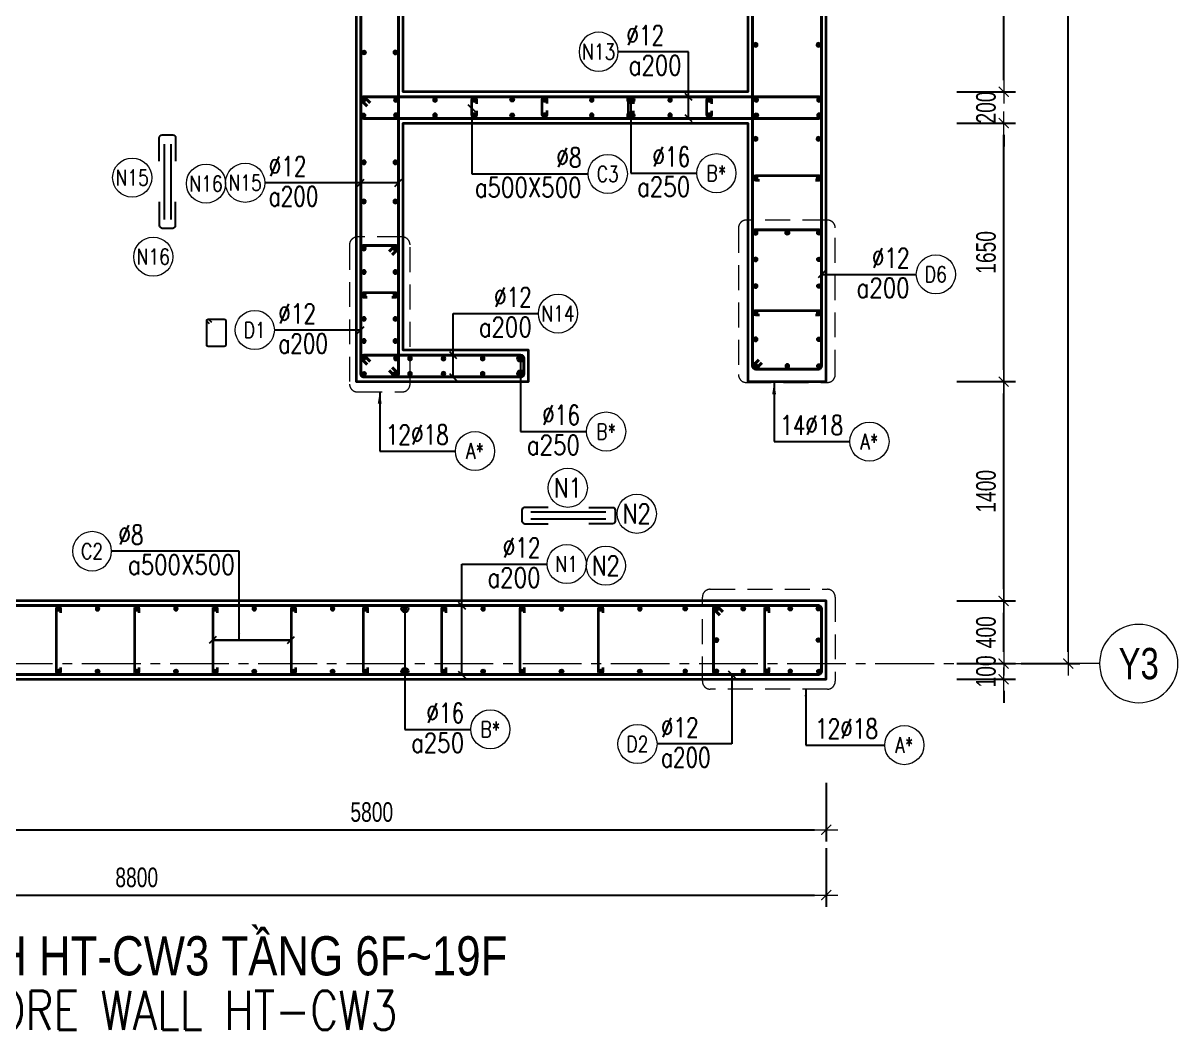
# Model space of a CAD drawing. Header units: millimetres. Extents: x 944027 to 981803, y -83026 to 82675.
# Drawn here: x 953547 to 960915, y 20361 to 26788 of the extents above; entities that cross this region are included whole.
import ezdxf
from ezdxf.enums import TextEntityAlignment as Align

# ---------------------------------------------------------------- set-up
doc = ezdxf.new("R2010")
doc.units = ezdxf.units.MM
doc.header["$MEASUREMENT"] = 0
for name, pattern in [('HIDDEN', [9.525, 6.35, -3.175]), ('HIDDEN2', [4.7625, 3.175, -1.5875]), ('HT_Dim Grid$0$CENTER2', [1.125, 0.75, -0.125, 0.125, -0.125]), ('HT_Grid$0$CENTER2', [1.125, 0.75, -0.125, 0.125, -0.125])]:
    doc.linetypes.add(name, pattern=pattern)
doc.layers.get('0').update_dxf_attribs({"lineweight": 20})
doc.layers.get('Defpoints').update_dxf_attribs({"color": 151, "lineweight": 9})
doc.layers.add('Hidden', color=9, linetype='HIDDEN')
doc.layers.add('Ligature', color=1, linetype='Continuous')
for name, color, linetype, lineweight in [('HT_Dim Grid$0$NDC_S_AXIS', 5, 'HT_Dim Grid$0$CENTER2', 13), ('HT_Dim Grid$0$NDC_S_SYMBOL', 1, 'Continuous', 15), ('HT_Dim Grid$0$NDC_S_TEXT SYMBOL', 7, 'Continuous', 20), ('HT_Grid$0$NDC_S_AXIS', 5, 'HT_Grid$0$CENTER2', 13), ('KC-LEADER', 153, 'Continuous', 18), ('KC-THEP', 6, 'Continuous', 40), ('NDC_S_ANNO', 7, 'Continuous', 20), ('NDC_S_DIM', 1, 'Continuous', 15), ('NDC_S_ENG TITLE', 3, 'Continuous', 20), ('NDC_S_HIDDEN', 8, 'HIDDEN2', 13), ('NDC_S_LEADER', 1, 'Continuous', 15), ('NDC_S_REBAR', 4, 'Continuous', 35), ('NDC_S_STIRRUP', 4, 'Continuous', 40), ('NDC_S_TEXT SYMBOL', 7, 'Continuous', 20), ('NDC_S_VN TEXT', 7, 'Continuous', 20), ('NDC_S_VN TITLE', 6, 'Continuous', 35), ('NDC_S_WALL', 6, 'Continuous', 35)]:
    doc.layers.add(name, color=color, linetype=linetype, lineweight=lineweight)
doc.styles.add('HT_Dim Grid$0$NDC_ANNO', font='', dxfattribs={"width": 0.8})
doc.styles.add('NDC_ANNO', font='', dxfattribs={"width": 0.8})
doc.styles.add('NDC_DIM', font='', dxfattribs={"width": 0.75})
doc.styles.add('NDC_EN TXT', font='romans.shx', dxfattribs={"width": 0.8})
doc.styles.add('NDC_VIE TXT', font='arial.ttf', dxfattribs={"width": 0.8})
doc.styles.get('HT_Dim Grid$0$NDC_ANNO').set_extended_font_data('Dotum')
doc.styles.get('NDC_ANNO').set_extended_font_data('Dotum')
doc.styles.get('NDC_DIM').set_extended_font_data('Dotum')
doc.dimstyles.new('NDC_dim_30', dxfattribs={"dimscale": 30, "dimtxt": 2.5, "dimasz": 1.5, "dimexe": 1.5, "dimexo": 2.5, "dimgap": 1, "dimtad": 1, "dimdec": 0, "dimzin": 0, "dimdsep": 46, "dimtxsty": 'NDC_DIM', "dimblk": 'DIMMARK', "dimcen": 0.09, "dimdle": 1.2, "dimclrd": 1, "dimclre": 1, "dimclrt": 3, "dimadec": 0, "dimazin": 0, "dimtfac": 1, "dimtdec": 0, "dimtix": 1, "dimtofl": 0, "dimtmove": 0, "dimatfit": 3, "dimfxl": 6, "dimfxlon": 1, "dimtolj": 1, "dimtzin": 0, "dimarcsym": 0})
doc.dimstyles.new('NDC_dim_50', dxfattribs={"dimscale": 50, "dimtxt": 2.5, "dimasz": 1.5, "dimexe": 1.5, "dimexo": 2.5, "dimgap": 1, "dimtad": 1, "dimdec": 0, "dimzin": 0, "dimdsep": 46, "dimtxsty": 'NDC_DIM', "dimblk": 'DIMMARK', "dimcen": 0.09, "dimdle": 1.2, "dimclrd": 1, "dimclre": 1, "dimclrt": 3, "dimadec": 0, "dimazin": 0, "dimtfac": 1, "dimtdec": 0, "dimtix": 1, "dimtofl": 0, "dimtmove": 0, "dimatfit": 3, "dimfxl": 6, "dimfxlon": 1, "dimtolj": 1, "dimtzin": 0, "dimarcsym": 0})

# ---------------------------------------------------------------- blocks, each defined once
blk = doc.blocks.new('THEP')
at = {"layer": 'KC-LEADER', "color": 6}
blk.add_circle((0, 0), 14, dxfattribs=at)
at = {"layer": 'KC-THEP'}
for p, q in [((-14, 0), (14, 0)), ((9.9, 9.9), (-9.9, -9.9)), ((-9.9, 9.9), (9.9, -9.9)), ((0, 14), (0, -14))]:
    blk.add_line(p, q, dxfattribs=at)
blk = doc.blocks.new('DIMMARK')
at = {"layer": 'NDC_S_DIM', "color": 1}
blk.add_line((-1.5, 0), (1, 0), dxfattribs=at)
at = {"layer": 'NDC_S_DIM', "color": 2, "const_width": 0.1}
blk.add_lwpolyline([(-0.424, -0.424), (0.424, 0.424)], dxfattribs=at)
blk = doc.blocks.new('*U10')
blk.add_circle((2.5, 0), 2.5)
at = {"layer": 'NDC_S_VN TEXT', "color": 3, "style": 'NDC_EN TXT'}
for tag, width, p in [('DK2', 0.75, (-0.85, 0.85)), ('KC2', 0.8, (-0.85, -2.97))]:
    blk.add_attdef(tag, text='', height=2.5, dxfattribs=dict(at, width=width)).set_placement(p, align=Align.RIGHT)
at = {"layer": 'NDC_S_VN TEXT', "color": 7, "style": 'NDC_EN TXT', "width": 0.8}
blk.add_attdef('SH3', text='', height=2, dxfattribs=at).set_placement((2.5, 0), align=Align.MIDDLE)
blk = doc.blocks.new('*U9')
blk.add_circle((2.5, 0), 2.5)
at = {"layer": 'NDC_S_VN TEXT', "color": 3, "style": 'NDC_EN TXT', "width": 0.75}
blk.add_attdef('DK2', text='', height=2.5, dxfattribs=at).set_placement((-0.85, 0.85), align=Align.RIGHT)
at = {"layer": 'NDC_S_VN TEXT', "color": 7, "style": 'NDC_EN TXT', "width": 0.8}
blk.add_attdef('SH3', text='', height=2, dxfattribs=at).set_placement((2.5, 0), align=Align.MIDDLE)
blk = doc.blocks.new('*U11')
blk.add_circle((-2.5, 0), 2.5)
at = {"layer": 'NDC_S_VN TEXT', "color": 3, "style": 'NDC_EN TXT', "width": 0.75}
for tag, p in [('DK1', (0.5, 0.85)), ('KC1', (0.5, -2.97))]:
    blk.add_attdef(tag, p, '', height=2.5, dxfattribs=at)
at = {"layer": 'NDC_S_VN TEXT', "color": 7, "style": 'NDC_EN TXT', "width": 0.8}
blk.add_attdef('SH2', text='', height=2, dxfattribs=at).set_placement((-2.5, 0), align=Align.MIDDLE)
blk = doc.blocks.new('A$C7BC65A55')
at = {"layer": 'Ligature'}
for p, q in [((-15.2, 372, 0), (-15.2, 38.5, 0)), ((15.2, 372, 0), (15.2, 38.5, 0))]:
    blk.add_line(p, q, dxfattribs=at)
for points in [[(-36.2, 296.5), (-36.2, 400.9, -0.414214), (-24, 413.1), (24, 413.1, -0.414214), (36.2, 400.9), (36.2, 296.5)], [(-36.2, 116.5), (-36.2, 12.2, 0.414214), (-24, 0), (24, 0, 0.414214), (36.2, 12.2), (36.2, 116.5)]]:
    blk.add_lwpolyline(points, format="xyb", dxfattribs=at)
blk = doc.blocks.new('*D260')
at = {"layer": 'Defpoints', "color": 0, "ltscale": 200, "transparency": 16777216}
for p in [(952871.5, 23520.5), (958671.5, 23417.1), (958671.5, 21638.2)]:
    blk.add_point(p, dxfattribs=at)
at = {"layer": 'NDC_S_DIM', "color": 1, "lineweight": -2, "ltscale": 200, "transparency": 16777216}
for p, q in [((952871.5, 21938.2), (952871.5, 21563.2)), ((958671.5, 21938.2), (958671.5, 21563.2)), ((952946.5, 21638.2), (958596.5, 21638.2))]:
    blk.add_line(p, q, dxfattribs=at)
at = {"layer": 'NDC_S_DIM', "color": 1, "lineweight": -2, "ltscale": 200, "transparency": 16777216, "xscale": 75, "yscale": 75, "zscale": 75, "rotation": 180}
blk.add_blockref('DIMMARK', (952871.5, 21638.2), dxfattribs=at)
at = {"layer": 'NDC_S_DIM', "color": 1, "lineweight": -2, "ltscale": 200, "transparency": 16777216, "xscale": 75, "yscale": 75, "zscale": 75}
blk.add_blockref('DIMMARK', (958671.5, 21638.2), dxfattribs=at)
at = {"layer": 'NDC_S_DIM', "color": 3, "ltscale": 200, "transparency": 16777216, "insert": (955771.5, 21750.8), "char_height": 125, "attachment_point": 5, "style": 'NDC_DIM'}
blk.add_mtext('\\A1;5800', dxfattribs=at)
blk = doc.blocks.new('*D252')
at = {"layer": 'Defpoints', "color": 0, "ltscale": 200, "transparency": 16777216}
for p in [(958643.7, 23099.3), (959803.8, 23099.3), (958728.9, 22699.3)]:
    blk.add_point(p, dxfattribs=at)
at = {"layer": 'NDC_S_DIM', "color": 1, "lineweight": -2, "ltscale": 200, "transparency": 16777216}
for p, q in [((959503.8, 23099.3), (959878.8, 23099.3)), ((959803.8, 22774.3), (959803.8, 23024.3)), ((959503.8, 22699.3), (959878.8, 22699.3))]:
    blk.add_line(p, q, dxfattribs=at)
at = {"layer": 'NDC_S_DIM', "color": 1, "lineweight": -2, "ltscale": 200, "transparency": 16777216, "xscale": 75, "yscale": 75, "zscale": 75}
for p, rotation in [((959803.8, 23099.3), 90), ((959803.8, 22699.3), 270)]:
    blk.add_blockref('DIMMARK', p, dxfattribs=dict(at, rotation=rotation))
at = {"layer": 'NDC_S_DIM', "color": 3, "ltscale": 200, "transparency": 16777216, "insert": (959691.2, 22899.3), "char_height": 125, "attachment_point": 5, "rotation": 90, "style": 'NDC_DIM'}
blk.add_mtext('\\A1;400', dxfattribs=at)
blk = doc.blocks.new('*D253')
at = {"layer": 'Defpoints', "color": 0, "ltscale": 200, "transparency": 16777216}
for p in [(958671.5, 24499.3), (959803.8, 24499.3), (958643.7, 23099.3)]:
    blk.add_point(p, dxfattribs=at)
at = {"layer": 'NDC_S_DIM', "color": 1, "lineweight": -2, "ltscale": 200, "transparency": 16777216}
for p, q in [((959503.8, 24499.3), (959878.8, 24499.3)), ((959803.8, 23174.3), (959803.8, 24424.3)), ((959503.8, 23099.3), (959878.8, 23099.3))]:
    blk.add_line(p, q, dxfattribs=at)
at = {"layer": 'NDC_S_DIM', "color": 1, "lineweight": -2, "ltscale": 200, "transparency": 16777216, "xscale": 75, "yscale": 75, "zscale": 75}
for p, rotation in [((959803.8, 24499.3), 90), ((959803.8, 23099.3), 270)]:
    blk.add_blockref('DIMMARK', p, dxfattribs=dict(at, rotation=rotation))
at = {"layer": 'NDC_S_DIM', "color": 3, "ltscale": 200, "transparency": 16777216, "insert": (959691.2, 23799.3), "char_height": 125, "attachment_point": 5, "rotation": 90, "style": 'NDC_DIM'}
blk.add_mtext('\\A1;1400', dxfattribs=at)
blk = doc.blocks.new('*D254')
at = {"layer": 'Defpoints', "color": 0, "ltscale": 200, "transparency": 16777216}
for p in [(958171.5, 26149.3), (959803.8, 26149.3), (958671.5, 24499.3)]:
    blk.add_point(p, dxfattribs=at)
at = {"layer": 'NDC_S_DIM', "color": 1, "lineweight": -2, "ltscale": 200, "transparency": 16777216}
for p, q in [((959503.8, 26149.3), (959878.8, 26149.3)), ((959803.8, 24574.3), (959803.8, 26074.3)), ((959503.8, 24499.3), (959878.8, 24499.3))]:
    blk.add_line(p, q, dxfattribs=at)
at = {"layer": 'NDC_S_DIM', "color": 1, "lineweight": -2, "ltscale": 200, "transparency": 16777216, "xscale": 75, "yscale": 75, "zscale": 75}
for p, rotation in [((959803.8, 26149.3), 90), ((959803.8, 24499.3), 270)]:
    blk.add_blockref('DIMMARK', p, dxfattribs=dict(at, rotation=rotation))
at = {"layer": 'NDC_S_DIM', "color": 3, "ltscale": 200, "transparency": 16777216, "insert": (959691.2, 25324.3), "char_height": 125, "attachment_point": 5, "rotation": 90, "style": 'NDC_DIM'}
blk.add_mtext('\\A1;1650', dxfattribs=at)
blk = doc.blocks.new('*D242')
at = {"layer": 'Defpoints', "color": 0, "ltscale": 200, "transparency": 16777216}
for p in [(958171.5, 26349.3), (959803.8, 26349.3), (958171.5, 26149.3)]:
    blk.add_point(p, dxfattribs=at)
at = {"layer": 'NDC_S_DIM', "color": 1, "lineweight": -2, "ltscale": 200, "transparency": 16777216}
for p, q in [((959803.8, 26424.3), (959803.8, 26499.3)), ((959503.8, 26349.3), (959878.8, 26349.3)), ((959503.8, 26149.3), (959878.8, 26149.3)), ((959803.8, 26074.3), (959803.8, 25999.3))]:
    blk.add_line(p, q, dxfattribs=at)
at = {"layer": 'NDC_S_DIM', "color": 1, "lineweight": -2, "ltscale": 200, "transparency": 16777216, "xscale": 75, "yscale": 75, "zscale": 75}
for p, rotation in [((959803.8, 26349.3), 270), ((959803.8, 26149.3), 90)]:
    blk.add_blockref('DIMMARK', p, dxfattribs=dict(at, rotation=rotation))
at = {"layer": 'NDC_S_DIM', "color": 3, "ltscale": 200, "transparency": 16777216, "insert": (959691.2, 26249.3), "char_height": 125, "attachment_point": 5, "rotation": 90, "style": 'NDC_DIM'}
blk.add_mtext('\\A1;200', dxfattribs=at)
blk = doc.blocks.new('*D243')
at = {"layer": 'Defpoints', "color": 0, "ltscale": 200, "transparency": 16777216}
for p in [(958171.5, 31299.3), (959803.8, 31299.3), (958171.5, 26349.3)]:
    blk.add_point(p, dxfattribs=at)
at = {"layer": 'NDC_S_DIM', "color": 1, "lineweight": -2, "ltscale": 200, "transparency": 16777216}
for p, q in [((959503.8, 31299.3), (959878.8, 31299.3)), ((959803.8, 26424.3), (959803.8, 31224.3)), ((959503.8, 26349.3), (959878.8, 26349.3))]:
    blk.add_line(p, q, dxfattribs=at)
at = {"layer": 'NDC_S_DIM', "color": 1, "lineweight": -2, "ltscale": 200, "transparency": 16777216, "xscale": 75, "yscale": 75, "zscale": 75}
for p, rotation in [((959803.8, 31299.3), 90), ((959803.8, 26349.3), 270)]:
    blk.add_blockref('DIMMARK', p, dxfattribs=dict(at, rotation=rotation))
at = {"layer": 'NDC_S_DIM', "color": 3, "ltscale": 200, "transparency": 16777216, "insert": (959691.2, 28824.3), "char_height": 125, "attachment_point": 5, "rotation": 90, "style": 'NDC_DIM'}
blk.add_mtext('\\A1;4950', dxfattribs=at)
blk = doc.blocks.new('*D245')
at = {"layer": 'Defpoints', "color": 0, "ltscale": 200, "transparency": 16777216}
for p in [(959464.9, 31699.3), (960215.5, 31699.3), (959464.9, 22699.3)]:
    blk.add_point(p, dxfattribs=at)
at = {"layer": 'NDC_S_DIM', "color": 1, "lineweight": -2, "ltscale": 200, "transparency": 16777216}
for p, q in [((959915.5, 31699.3), (960290.5, 31699.3)), ((960215.5, 22774.3), (960215.5, 31624.3)), ((959915.5, 22699.3), (960290.5, 22699.3))]:
    blk.add_line(p, q, dxfattribs=at)
at = {"layer": 'NDC_S_DIM', "color": 1, "lineweight": -2, "ltscale": 200, "transparency": 16777216, "xscale": 75, "yscale": 75, "zscale": 75}
for p, rotation in [((960215.5, 31699.3), 90), ((960215.5, 22699.3), 270)]:
    blk.add_blockref('DIMMARK', p, dxfattribs=dict(at, rotation=rotation))
at = {"layer": 'NDC_S_DIM', "color": 3, "ltscale": 200, "transparency": 16777216, "insert": (960102.9, 27199.3), "char_height": 125, "attachment_point": 5, "rotation": 90, "style": 'NDC_DIM'}
blk.add_mtext('\\A1;9000', dxfattribs=at)
blk = doc.blocks.new('*U22')
at = {"layer": 'HT_Dim Grid$0$NDC_S_SYMBOL'}
blk.add_line((5, 0), (9, 0), dxfattribs=at)
blk.add_circle((0, 0), 5, dxfattribs=at)
at = {"layer": 'HT_Dim Grid$0$NDC_S_TEXT SYMBOL', "color": 7, "style": 'HT_Dim Grid$0$NDC_ANNO', "width": 0.8}
blk.add_attdef('GRID', text='', height=4, rotation=270, dxfattribs=at).set_placement((0, 0), align=Align.MIDDLE)
blk = doc.blocks.new('*D234')
at = {"layer": 'Defpoints', "color": 0, "ltscale": 200, "transparency": 16777216}
for p in [(958728.9, 22699.3), (958671.5, 22599.3), (959803.8, 22599.3)]:
    blk.add_point(p, dxfattribs=at)
at = {"layer": 'NDC_S_DIM', "color": 1, "lineweight": -2, "ltscale": 200, "transparency": 16777216}
for p, q in [((959803.8, 22774.3), (959803.8, 22849.3)), ((959503.8, 22699.3), (959878.8, 22699.3)), ((959503.8, 22599.3), (959878.8, 22599.3)), ((959803.8, 22524.3), (959803.8, 22449.3))]:
    blk.add_line(p, q, dxfattribs=at)
at = {"layer": 'NDC_S_DIM', "color": 1, "lineweight": -2, "ltscale": 200, "transparency": 16777216, "xscale": 75, "yscale": 75, "zscale": 75}
for p, rotation in [((959803.8, 22699.3), 270), ((959803.8, 22599.3), 90)]:
    blk.add_blockref('DIMMARK', p, dxfattribs=dict(at, rotation=rotation))
at = {"layer": 'NDC_S_DIM', "color": 3, "ltscale": 200, "transparency": 16777216, "insert": (959691.2, 22649.3), "char_height": 125, "attachment_point": 5, "rotation": 90, "style": 'NDC_DIM'}
blk.add_mtext('\\A1;100', dxfattribs=at)
blk = doc.blocks.new('*D241')
at = {"layer": 'Defpoints', "color": 0, "ltscale": 200, "transparency": 16777216}
for p in [(958671.5, 22978.2), (949871.5, 22478.7), (958671.5, 21221.1)]:
    blk.add_point(p, dxfattribs=at)
at = {"layer": 'NDC_S_DIM', "color": 1, "lineweight": -2, "ltscale": 200, "transparency": 16777216}
for p, q in [((949871.5, 21521.1), (949871.5, 21146.1)), ((958671.5, 21521.1), (958671.5, 21146.1)), ((949946.5, 21221.1), (958596.5, 21221.1))]:
    blk.add_line(p, q, dxfattribs=at)
at = {"layer": 'NDC_S_DIM', "color": 1, "lineweight": -2, "ltscale": 200, "transparency": 16777216, "xscale": 75, "yscale": 75, "zscale": 75, "rotation": 180}
blk.add_blockref('DIMMARK', (949871.5, 21221.1), dxfattribs=at)
at = {"layer": 'NDC_S_DIM', "color": 1, "lineweight": -2, "ltscale": 200, "transparency": 16777216, "xscale": 75, "yscale": 75, "zscale": 75}
blk.add_blockref('DIMMARK', (958671.5, 21221.1), dxfattribs=at)
at = {"layer": 'NDC_S_DIM', "color": 3, "ltscale": 200, "transparency": 16777216, "insert": (954271.5, 21333.7), "char_height": 125, "attachment_point": 5, "style": 'NDC_DIM'}
blk.add_mtext('\\A1;8800', dxfattribs=at)
blk = doc.blocks.new('Drawing name_symbol')
at = {"layer": 'NDC_S_ENG TITLE', "style": 'NDC_EN TXT', "width": 0.8}
blk.add_attdef('SECTDET1', text='', height=5, dxfattribs=at).set_placement((0, 1.01), align=Align.CENTER)
at = {"layer": 'NDC_S_TEXT SYMBOL', "lineweight": 25, "style": 'NDC_ANNO', "width": 0.8}
blk.add_attdef('SSCALE', text='', height=2.5, dxfattribs=at).set_placement((0, -4), align=Align.CENTER)
at = {"layer": 'NDC_S_VN TITLE', "style": 'NDC_VIE TXT', "width": 0.8}
blk.add_attdef('SECTDET2', text='', height=5, dxfattribs=at).set_placement((0, 7.97), align=Align.CENTER)

msp = doc.modelspace()

# ---------------------------------------------------------------- linework, layer by layer
for centre in [(954242.8, 25801.7), (954713.7, 25763.5), (954377.2, 25296.7), (957022.2, 23821.5), (957462.3, 23655.8), (957265.4, 23324.3)]:
    msp.add_circle(centre, 125)
at = {"layer": 'HT_Grid$0$NDC_S_AXIS', "ltscale": 500}
msp.add_line((944922.1, 22699.3), (960215.5, 22699.3), dxfattribs=at)
at = {"layer": 'Ligature'}
msp.add_lwpolyline([(954737, 24867.7), (954721, 24883.6, -0.668179), (954726.8, 24897.6), (954831.4, 24897.6, -0.414214), (954839.6, 24889.4), (954839.6, 24732.3, -0.414214), (954831.4, 24724.1), (954726.8, 24724.1, -0.414214), (954718.6, 24732.3), (954718.6, 24889.4, -0.668179), (954732.5, 24895.2), (954748.5, 24879.2)], format="xyb", dxfattribs=at)
at = {"layer": 'NDC_S_HIDDEN', "ltscale": 50}
for points in [[(958678.9, 25530.6), (958161.5, 25530.6, 0.414214), (958111.5, 25480.6), (958111.5, 24544.1, 0.414214), (958161.5, 24494.1), (958678.9, 24494.1, 0.414214), (958728.9, 24544.1), (958728.9, 25480.6, 0.414214)], [(955679.6, 24433.8), (955965.7, 24433.8, 0.414214), (956015.7, 24483.8), (956015.7, 25372.7, 0.414214), (955965.7, 25422.7), (955679.6, 25422.7, 0.414214), (955629.6, 25372.7), (955629.6, 24483.8, 0.414214)], [(958678.9, 22536.2), (957931.2, 22536.2, -0.414214), (957881.2, 22586.2), (957881.2, 23123.7, -0.414214), (957931.2, 23173.7), (958678.9, 23173.7, -0.414214), (958728.9, 23123.7), (958728.9, 22586.2, -0.414214)]]:
    msp.add_lwpolyline(points, format="xyb", close=True, dxfattribs=at)
at = {"layer": 'NDC_S_REBAR'}
for points in [[(956440, 26228.1), (956440, 26203.1, -1), (956410, 26203.1), (956410, 26297.5, -1), (956440, 26297.5), (956440, 26272.5)], [(956889.4, 26229.5), (956889.4, 26204.5, -1), (956859.4, 26204.5), (956859.4, 26298.9, -1), (956889.4, 26298.9), (956889.4, 26273.9)], [(957440, 26228.1), (957440, 26203.1, -1), (957410, 26203.1), (957410, 26297.5, -1), (957440, 26297.5), (957440, 26272.5)], [(957940, 26228.1), (957940, 26203.1, -1), (957910, 26203.1), (957910, 26297.5, -1), (957940, 26297.5), (957940, 26272.5)], [(958246.5, 25784.3), (958221.5, 25784.3, -1), (958221.5, 25814.3), (958626.9, 25814.3, -1), (958626.9, 25784.3), (958601.9, 25784.3)], [(955743, 25037.4), (955718, 25037.4, -1), (955718, 25067.4), (955925, 25067.4, -1), (955925, 25037.4), (955900, 25037.4)], [(958246.5, 24924.3), (958221.5, 24924.3, -1), (958221.5, 24954.3), (958626.9, 24954.3, -1), (958626.9, 24924.3), (958601.9, 24924.3)], [(953786.6, 23024.3), (953786.6, 23049.3, 1), (953756.6, 23049.3), (953756.6, 22649.3, 1), (953786.6, 22649.3), (953786.6, 22674.3)], [(954286.6, 23024.3), (954286.6, 23049.3, 1), (954256.6, 23049.3), (954256.6, 22649.3, 1), (954286.6, 22649.3), (954286.6, 22674.3)], [(954786.6, 23024.3), (954786.6, 23049.3, 1), (954756.6, 23049.3), (954756.6, 22649.3, 1), (954786.6, 22649.3), (954786.6, 22674.3)], [(955286.6, 23024.3), (955286.6, 23049.3, 1), (955256.6, 23049.3), (955256.6, 22649.3, 1), (955286.6, 22649.3), (955286.6, 22674.3)], [(955747.1, 23024.3), (955747.1, 23049.3, 1), (955717.1, 23049.3), (955717.1, 22649.3, 1), (955747.1, 22649.3), (955747.1, 22674.3)], [(956247.1, 23024.3), (956247.1, 23049.3, 1), (956217.1, 23049.3), (956217.1, 22649.3, 1), (956247.1, 22649.3), (956247.1, 22674.3)], [(956747.1, 23024.3), (956747.1, 23049.3, 1), (956717.1, 23049.3), (956717.1, 22649.3, 1), (956747.1, 22649.3), (956747.1, 22674.3)], [(957247.1, 23024.3), (957247.1, 23049.3, 1), (957217.1, 23049.3), (957217.1, 22649.3, 1), (957247.1, 22649.3), (957247.1, 22674.3)], [(958306.7, 23024.3), (958306.7, 23049.3, 1), (958276.7, 23049.3), (958276.7, 22649.3, 1), (958306.7, 22649.3), (958306.7, 22674.3)]]:
    msp.add_lwpolyline(points, format="xyb", dxfattribs=at)
at = {"layer": 'NDC_S_STIRRUP'}
for points in [[(955901.5, 24589.3), (955941.5, 24549.3, -0.414214), (955921.5, 24529.3), (955721.5, 24529.3, -0.414214), (955701.5, 24549.3), (955701.5, 31749.3, -0.414214), (955721.5, 31769.3), (955921.5, 31769.3, -0.414214), (955941.5, 31749.3), (955941.5, 24549.3, -0.414214), (955921.5, 24529.3), (955881.5, 24569.3)], [(958241.5, 31709.3), (958201.5, 31749.3, -0.414214), (958221.5, 31769.3), (958621.5, 31769.3, -0.414214), (958641.5, 31749.3), (958641.5, 24599.3, -0.414214), (958621.5, 24579.3), (958221.5, 24579.3, -0.414214), (958201.5, 24599.3), (958201.5, 31749.3, -0.414214), (958221.5, 31769.3), (958261.5, 31729.3)], [(955741.5, 26258.4), (955701.5, 26298.4, -0.414214), (955721.5, 26318.4), (958621.5, 26318.4, -0.414214), (958641.5, 26298.4), (958641.5, 26199.3, -0.414214), (958621.5, 26179.3), (955721.5, 26179.3, -0.414214), (955701.5, 26199.3), (955701.5, 26298.4, -0.414214), (955721.5, 26318.4), (955761.5, 26278.4)], [(958241.5, 24639.3), (958201.5, 24599.3, 0.414214), (958221.5, 24579.3), (958621.5, 24579.3, 0.414214), (958641.5, 24599.3), (958641.5, 25449.2, 0.414214), (958621.5, 25469.2), (958221.5, 25469.2, 0.414214), (958201.5, 25449.2), (958201.5, 24599.3, 0.414214), (958221.5, 24579.3), (958261.5, 24619.3)], [(955901.6, 25309.3), (955941.6, 25349.3, 0.414214), (955921.6, 25369.3), (955721.6, 25369.3, 0.414214), (955701.6, 25349.3), (955701.5, 24549.3, 0.414214), (955721.5, 24529.3), (955921.5, 24529.3, 0.414214), (955941.5, 24549.3), (955941.6, 25349.3, 0.414214), (955921.6, 25369.3), (955881.6, 25329.3)], [(955741.5, 24608.4), (955701.5, 24648.4, -0.414214), (955721.5, 24668.4), (956721.5, 24668.4, -0.414214), (956741.5, 24648.4), (956741.5, 24549.3, -0.414214), (956721.5, 24529.3), (955721.5, 24529.4, -0.414214), (955701.5, 24549.4), (955701.5, 24648.4, -0.414214), (955721.5, 24668.4), (955761.5, 24628.4)], [(952491.4, 23029.3), (952451.4, 23069.3, 0.414214), (952431.4, 23049.3), (952431.4, 22649.3, 0.414214), (952451.4, 22629.3), (958621.5, 22629.3, 0.414214), (958641.5, 22649.3), (958641.5, 23049.3, 0.414214), (958621.5, 23069.3), (952451.4, 23069.3, 0.414214), (952431.4, 23049.3), (952471.4, 23009.3)], [(958011.5, 23029.3), (957971.5, 23069.3, 0.414214), (957951.5, 23049.3), (957951.5, 22649.3, 0.414214), (957971.5, 22629.3), (958621.5, 22629.3, 0.414214), (958641.5, 22649.3), (958641.5, 23049.3, 0.414214), (958621.5, 23069.3), (957971.5, 23069.3, 0.414214), (957951.5, 23049.3), (957991.5, 23009.3)]]:
    msp.add_lwpolyline(points, format="xyb", dxfattribs=at)
at = {"layer": 'NDC_S_WALL', "ltscale": 10}
for points in [[(952871.5, 28949.3), (955671.5, 28949.3), (955671.5, 24499.3), (956771.5, 24499.3), (956771.5, 24699.3), (955971.5, 24699.3), (955971.5, 26149.3), (958171.5, 26149.3), (958171.5, 24499.3), (958671.5, 24499.3), (958671.5, 31799.3), (957471.5, 31799.3), (957471.5, 31299.3), (958171.5, 31299.3), (958171.5, 26349.3), (955971.5, 26349.3), (955971.5, 31299.3), (956671.5, 31299.3), (956671.5, 31799.3), (955171.5, 31799.3), (955171.5, 31299.3), (955671.5, 31299.3), (955671.5, 29249.3), (952871.5, 29249.3)], [(952401.5, 22599.3), (958671.5, 22599.3), (958671.5, 23099.3), (952871.5, 23099.3)]]:
    msp.add_lwpolyline(points, dxfattribs=at)

# ---------------------------------------------------------------- block references
at = {"layer": 'Hidden', "xscale": 1.44, "yscale": 1.44, "zscale": 1.44}
msp.add_blockref('A$C7BC65A55', (954467.8, 25479.4, 0), dxfattribs=at)
at = {"layer": 'Hidden', "xscale": 1.44, "yscale": 1.44, "zscale": 1.44, "rotation": 270}
msp.add_blockref('A$C7BC65A55', (956730, 23644, 0), dxfattribs=at)
at = {"layer": 'HT_Dim Grid$0$NDC_S_AXIS'}
ref = msp.add_blockref('*U22', (960665.5, 22699.3), dxfattribs=dict(at, xscale=-50, yscale=50, zscale=50))
ref.add_attrib('GRID', 'Y3', dxfattribs={"layer": 'HT_Dim Grid$0$NDC_S_TEXT SYMBOL', "color": 7, "height": 200, "style": 'HT_Dim Grid$0$NDC_ANNO', "width": 0.8}).set_placement((960665.5, 22699.3), align=Align.MIDDLE)
at = {"layer": 'KC-THEP'}
for p, rotation in [((955721.5, 26600.6), 189.6685644363809), ((955718, 26297.5), 189.6685644363809), ((956667.4, 26298.9), 189.6685644363809), ((955718, 26200), 189.6685644363809), ((956667.4, 26199.3), 189.6685644363809), ((958225, 26200.3), 9.668564436380946), ((958423.2, 25449.2), 9.668564436380946), ((958625, 25449.3), 9.668564436380946), ((958625, 25279.3), 9.668564436380946), ((958625, 25109.3), 9.668564436380946), ((958625, 24939.3), 9.668564436380946), ((958625, 24769.3), 9.668564436380946), ((955718, 24647.5), 189.6685644363809), ((956721.5, 24648.4), 189.6685644363809), ((958625, 24599.3), 9.668564436380946), ((955721.6, 24549.3), 189.6685644363809), ((955921.5, 24549.3), 189.6685644368275), ((955921.5, 24549.3), 189.6685644368275), ((956721.5, 24548.9), 189.6685644363809), ((957771.5, 23049.3), 9.668564436380946), ((957971.5, 23049.3), 9.66856443638095), ((958141.7, 23049.3), 9.66856443638095), ((958291.7, 23049.3), 9.66856443638095), ((958441.7, 23049.3), 9.66856443638095), ((958621.5, 23049.3), 9.66856443638095), ((958621.5, 22849.3), 9.66856443638095), ((953771.6, 22649.3), 189.6685644363809), ((954021.6, 22649.3), 189.6685644363809), ((954271.6, 22649.3), 189.6685644363809), ((954521.6, 22649.3), 189.6685644363809), ((954771.6, 22649.3), 189.6685644363809), ((955021.6, 22649.3), 189.6685644363809), ((955271.6, 22649.3), 189.6685644363809), ((955521.6, 22649.3), 189.6685644363809), ((955732.1, 22649.3), 189.6685644363809), ((955982.1, 22649.3), 189.6685644363809), ((956232.1, 22649.3), 189.6685644363809), ((956482.1, 22649.3), 189.6685644363809), ((956732.1, 22649.3), 189.6685644363809), ((956982.1, 22649.3), 189.6685644363809), ((957232.1, 22649.3), 189.6685644363809), ((957482.1, 22649.3), 189.6685644363809), ((958625, 22649.3), 9.66856443638095)]:
    msp.add_blockref('THEP', p, dxfattribs=dict(at, rotation=rotation))
at = {"layer": 'KC-THEP', "xscale": -1}
for p, rotation in [((955921.5, 26600.9), 350.3314355636191), ((958221.5, 26649.3), 170.331435563619), ((958621.5, 26649.3), 170.331435563619), ((955925, 26297.5), 170.331435563619), ((956175, 26297.5), 170.331435563619), ((956425, 26297.5), 170.331435563619), ((956874.4, 26298.9), 170.331435563619), ((957175, 26297.5), 170.331435563619), ((957425, 26297.5), 170.331435563619), ((957675, 26297.5), 170.331435563619), ((957925, 26297.5), 170.331435563619), ((958225, 26297.5), 170.331435563619), ((958625, 26297.5), 170.331435563619), ((955925, 26200), 170.331435563619), ((956175, 26200), 170.331435563619), ((956425, 26200), 170.331435563619), ((956874.4, 26199.3), 170.331435563619), ((957175, 26200), 170.331435563619), ((957425, 26200), 170.331435563619), ((957675, 26200), 170.331435563619), ((957925, 26200), 170.331435563619), ((958625, 26200), 170.331435563619), ((958221.5, 26049.3), 170.331435563619), ((958621.5, 26049.3), 170.331435563619), ((955721.5, 25899.3), 350.3314355640657), ((955921.5, 25899.3), 350.3314355640657), ((958221.5, 25799.3), 170.331435563619), ((958621.5, 25799.3), 170.331435563619), ((955721.5, 25649.3), 350.3314355640657), ((955921.5, 25649.3), 350.3314355640657), ((958221.5, 25449.3), 170.331435563619), ((955721.5, 25349.3), 350.3314355640657), ((955921.5, 25349.3), 350.3314355640657), ((958221.5, 25279.3), 170.331435563619), ((955721.5, 25199.3), 350.3314355640657), ((955921.5, 25199.3), 350.3314355640657), ((955721.5, 25049.3), 350.3314355640657), ((955921.5, 25049.3), 350.3314355640657), ((958221.5, 25109.3), 170.331435563619), ((955721.5, 24899.3), 350.3314355640657), ((955721.5, 24899.3), 350.3314355640657), ((955721.6, 24899.3), 350.3314355636191), ((955921.5, 24899.3), 350.3314355640657), ((955921.5, 24899.3), 350.3314355640657), ((958221.5, 24939.3), 170.331435563619), ((955721.5, 24758.6), 350.3314355640657), ((955721.5, 24758.6), 350.3314355640657), ((955721.6, 24758.6), 350.3314355636191), ((955921.5, 24758.6), 350.3314355640657), ((955921.5, 24758.6), 350.3314355640657), ((958221.5, 24769.3), 170.331435563619), ((955925, 24647.5), 170.331435563619), ((956015.4, 24647), 170.331435563619), ((956229.1, 24647), 170.331435563619), ((956479.1, 24647), 170.331435563619), ((958221.5, 24599.3), 170.331435563619), ((958423.2, 24599.3), 170.331435563619), ((956015.4, 24549.5), 170.331435563619), ((956229.1, 24549.5), 170.331435563619), ((956479.1, 24549.5), 170.331435563619), ((953771.6, 23049.3), 350.3314355636191), ((954021.6, 23049.3), 350.3314355636191), ((954271.6, 23049.3), 350.3314355636191), ((954521.6, 23049.3), 350.3314355636191), ((954771.6, 23049.3), 350.3314355636191), ((955021.6, 23049.3), 350.3314355636191), ((955271.6, 23049.3), 350.3314355636191), ((955521.6, 23049.3), 350.3314355636191), ((955732.1, 23049.3), 350.3314355636191), ((955982.1, 23049.3), 350.3314355636191), ((956232.1, 23049.3), 350.3314355636191), ((956482.1, 23049.3), 350.3314355636191), ((956732.1, 23049.3), 350.3314355636191), ((956982.1, 23049.3), 350.3314355636191), ((957232.1, 23049.3), 350.3314355636191), ((957482.1, 23049.3), 350.3314355636191), ((957971.5, 22849.3), 350.3314355636191), ((957771.5, 22649.3), 170.331435563619), ((957971.5, 22649.3), 170.331435563619), ((958141.7, 22649.3), 170.331435563619), ((958291.7, 22649.3), 170.331435563619), ((958441.7, 22649.3), 170.331435563619)]:
    msp.add_blockref('THEP', p, dxfattribs=dict(at, rotation=rotation))
at = {"layer": 'NDC_S_ANNO'}
ref = msp.add_blockref('Drawing name_symbol', (953831.1, 20310.1), dxfattribs=dict(at, xscale=50, yscale=50, zscale=50))
ref.add_attrib('SECTDET1', 'DETAIL OF CORE WALL HT-CW3', dxfattribs={"layer": 'NDC_S_ENG TITLE', "height": 250, "style": 'NDC_EN TXT', "width": 0.8}).set_placement((953831.1, 20360.7), align=Align.CENTER)
ref.add_attrib('SECTDET2', 'CHI TIẾT LÕI VÁCH HT-CW3 TẦNG 6F~19F', dxfattribs={"layer": 'NDC_S_VN TITLE', "height": 250, "style": 'NDC_VIE TXT', "width": 0.8}).set_placement((953831.1, 20708.7), align=Align.CENTER)
at = {"layer": 'NDC_S_VN TEXT'}
ref = msp.add_blockref('*U10', (957344.5, 26605.3), dxfattribs=dict(at, xscale=-50, yscale=50, zscale=50))
ref.add_attrib('SH3', 'N13', dxfattribs={"color": 7, "height": 100, "style": 'NDC_EN TXT', "width": 0.8}).set_placement((957219.5, 26605.3), align=Align.MIDDLE)
ref.add_attrib('DK2', '%%C12', dxfattribs={"color": 3, "height": 125, "style": 'NDC_EN TXT', "width": 0.75}).set_placement((957637, 26647.5), align=Align.RIGHT)
ref.add_attrib('KC2', 'a200', dxfattribs={"color": 3, "height": 125, "style": 'NDC_EN TXT', "width": 0.8}).set_placement((957748.9, 26456.6), align=Align.RIGHT)
at = {"layer": 'NDC_S_VN TEXT', "xscale": 50, "yscale": 50, "zscale": 50}
for name, p, values in [('*U10', (957152.4, 25825.3), {'SH3': 'C3', 'DK2': '%%c8', 'KC2': 'a500X500'}), ('*U10', (957845.6, 25829.7), {'SH3': 'B*', 'DK2': '%%C16', 'KC2': 'a250'}), ('*U11', (955088.7, 25768.7), {'SH2': 'N15', 'DK1': '%%C12', 'KC1': 'a200'}), ('*U10', (959246, 25184), {'SH3': 'D6', 'DK2': '%%C12', 'KC2': 'a200'}), ('*U10', (956834.9, 24933.7), {'SH3': 'N14', 'DK2': '%%C12', 'KC2': 'a200'}), ('*U11', (955149.9, 24828.7), {'SH2': 'D1', 'DK1': '%%C12', 'KC1': 'a200'}), ('*U10', (957142, 24180.5), {'SH3': 'B*', 'DK2': '%%C16', 'KC2': 'a250'}), ('*U9', (958822, 24116.4), {'SH3': 'A*', 'DK2': '14%%C18'}), ('*U9', (956305.3, 24056.1), {'SH3': 'A*', 'DK2': '12%%C18'}), ('*U10', (956890.7, 23334.6), {'SH3': 'N1', 'DK2': '%%C12', 'KC2': 'a200'}), ('*U10', (956403.2, 22279.6), {'SH3': 'B*', 'DK2': '%%C16', 'KC2': 'a250'}), ('*U11', (957591.7, 22186.1), {'SH2': 'D2', 'DK1': '%%C12', 'KC1': 'a200'}), ('*U9', (959044.7, 22179), {'SH3': 'A*', 'DK2': '12%%C18'})]:
    msp.add_blockref(name, p, dxfattribs=at).add_auto_attribs(values)
at = {"layer": 'NDC_S_VN TEXT'}
ref = msp.add_blockref('*U10', (954111.6, 23416.7), dxfattribs=dict(at, xscale=-50, yscale=50, zscale=50))
ref.add_attrib('SH3', 'C2', dxfattribs={"color": 7, "height": 100, "style": 'NDC_EN TXT', "width": 0.8}).set_placement((953986.6, 23416.7), align=Align.MIDDLE)
ref.add_attrib('DK2', '%%c8', dxfattribs={"color": 3, "height": 125, "style": 'NDC_EN TXT', "width": 0.75}).set_placement((954314.8, 23459), align=Align.RIGHT)
ref.add_attrib('KC2', 'a500X500', dxfattribs={"color": 3, "height": 125, "style": 'NDC_EN TXT', "width": 0.8}).set_placement((954896.9, 23268.1), align=Align.RIGHT)

# ---------------------------------------------------------------- texts
at = {"layer": 'NDC_S_VN TEXT', "color": 7, "style": 'NDC_EN TXT', "width": 0.8}
for tag, height, p in [('N15', 100, (954242.8, 25801.7)), ('N16', 100, (954713.7, 25763.5)), ('N16', 100, (954377.2, 25296.7)), ('N1', 125, (957022.2, 23821.5)), ('N2', 125, (957462.3, 23655.8)), ('N2', 125, (957265.4, 23324.3))]:
    msp.add_attdef(tag, text='3', height=height, dxfattribs=at).set_placement(p, align=Align.MIDDLE)

# ---------------------------------------------------------------- dimensions: what is measured, and where the dimension line sits
at = {"layer": 'NDC_S_DIM', "ltscale": 200}
for base, p1, p2, picture, middle in [((960215.5, 31699.3), (959464.9, 22699.3), (959464.9, 31699.3), '*D245', (960102.9, 27199.3)), ((959803.8, 23099.3), (958728.9, 22699.3), (958643.7, 23099.3), '*D252', (959691.2, 22899.3))]:
    dim = msp.add_linear_dim(base=base, p1=p1, p2=p2, angle=90, dimstyle='NDC_dim_50', dxfattribs=at)
    dim.commit()
    dim.dimension.update_dxf_attribs({"geometry": picture, "text_midpoint": middle})
for base, p1, p2, picture, middle in [((959803.8, 31299.3), (958171.5, 26349.3), (958171.5, 31299.3), '*D243', (959691.2, 28824.3)), ((959803.8, 26349.3), (958171.5, 26149.3), (958171.5, 26349.3), '*D242', (959691.2, 26249.3)), ((959803.8, 26149.3), (958671.5, 24499.3), (958171.5, 26149.3), '*D254', (959691.2, 25324.3)), ((959803.8, 24499.3), (958643.7, 23099.3), (958671.5, 24499.3), '*D253', (959691.2, 23799.3)), ((959803.8, 22599.3), (958728.9, 22699.3), (958671.5, 22599.3), '*D234', (959691.2, 22649.3))]:
    dim = msp.add_linear_dim(base=base, p1=p1, p2=p2, angle=90, dimstyle='NDC_dim_50', override={"dimtmove": 1}, dxfattribs=at)
    dim.commit()
    dim.dimension.update_dxf_attribs({"geometry": picture, "text_midpoint": middle})
for base, p1, p2, picture, middle in [((958671.5, 21638.2), (952871.5, 23520.5), (958671.5, 23417.1), '*D260', (955771.5, 21750.8)), ((958671.5, 21221.1), (949871.5, 22478.7), (958671.5, 22978.2), '*D241', (954271.5, 21333.7))]:
    dim = msp.add_linear_dim(base=base, p1=p1, p2=p2, dimstyle='NDC_dim_50', override={"dimtmove": 1}, dxfattribs=at)
    dim.commit()
    dim.dimension.update_dxf_attribs({"geometry": picture, "text_midpoint": middle})

# ---------------------------------------------------------------- leaders
at = {"layer": 'NDC_S_LEADER'}
for points, dimstyle, override in [([(957791.9, 26182.8), (957791.9, 26605.1), (957344.5, 26605.1)], 'NDC_dim_30', {"dimgap": 1, "dimtad": 0, "dimldrblk": 'Oblique'}), ([(957791.9, 26318.4), (957791.9, 26605.1), (957344.5, 26605.1)], 'NDC_dim_30', {"dimtad": 0, "dimldrblk": 'Oblique'}), ([(957425, 26297.8), (957425, 25829.5), (957845.6, 25829.5)], 'NDC_dim_30', {"dimgap": 1, "dimtad": 0, "dimldrblk": 'Origin'}), ([(956410, 26244.4), (956410, 25825.3), (957152.4, 25825.3)], 'NDC_dim_30', {"dimtad": 0, "dimldrblk": 'Oblique'}), ([(957425, 26199.4), (957425, 25829.5), (957845.6, 25829.5)], 'NDC_dim_30', {"dimgap": 1, "dimtad": 0, "dimldrblk": 'Origin'}), ([(955941.5, 25768.5), (955088.7, 25768.5)], 'NDC_dim_30', {"dimtad": 0, "dimldrblk": 'Oblique'}), ([(955701.5, 25768.5), (955088.7, 25768.5)], 'NDC_dim_30', {"dimtad": 0, "dimldrblk": 'Oblique'}), ([(958641.5, 25183.9), (959246, 25183.9)], 'NDC_dim_30', {"dimtad": 0, "dimldrblk": 'Oblique'}), ([(956290.1, 24529.3), (956290.1, 24933.5), (956834.9, 24933.5)], 'NDC_dim_30', {"dimtad": 0, "dimldrblk": 'Oblique'}), ([(956290.1, 24668.4), (956290.1, 24933.5), (956834.9, 24933.5)], 'NDC_dim_30', {"dimtad": 0, "dimldrblk": 'Oblique'}), ([(955701.5, 24828.7), (955149.9, 24828.7)], 'NDC_dim_30', {"dimtad": 0, "dimldrblk": 'Oblique'}), ([(956721.5, 24648.7), (956721.4, 24180.4), (957142, 24180.4)], 'NDC_dim_30', {"dimgap": 1, "dimtad": 0, "dimldrblk": 'Origin'}), ([(956721.4, 24550.3), (956721.4, 24180.4), (957142, 24180.4)], 'NDC_dim_30', {"dimgap": 1, "dimtad": 0, "dimldrblk": 'Origin'}), ([(958338.8, 24494.1), (958338.8, 24116.4), (958822, 24116.4)], 'NDC_dim_50', {"dimtad": 0}), ([(955822.1, 24433.8), (955822.1, 24056.1), (956305.3, 24056.1)], 'NDC_dim_50', {"dimtad": 0}), ([(954924.5, 22849.3), (954924.5, 23416.7), (954111.6, 23416.7)], 'NDC_dim_30', {"dimgap": 1, "dimtad": 0}), ([(956346, 22629.3), (956346, 23334.4), (956890.7, 23334.4)], 'NDC_dim_30', {"dimtad": 0, "dimldrblk": 'Oblique'}), ([(956346, 23069.3), (956346, 23334.4), (956890.7, 23334.4)], 'NDC_dim_30', {"dimtad": 0, "dimldrblk": 'Oblique'}), ([(955982.6, 23049.3), (955982.6, 22279.4), (956403.2, 22279.4)], 'NDC_dim_30', {"dimgap": 1, "dimtad": 0, "dimldrblk": 'Origin'}), ([(954756.6, 22849.3), (955256.6, 22849.3)], 'NDC_dim_30', {"dimtad": 0, "dimldrblk": 'Oblique'}), ([(955256.6, 22849.3), (954756.6, 22849.3)], 'NDC_dim_30', {"dimtad": 0, "dimldrblk": 'Oblique'}), ([(955982.6, 22649.3), (955982.6, 22279.4), (956403.2, 22279.4)], 'NDC_dim_30', {"dimgap": 1, "dimtad": 0, "dimldrblk": 'Origin'}), ([(958070.1, 22629.3), (958070.1, 22186.1), (957591.7, 22186.1)], 'NDC_dim_30', {"dimtad": 0, "dimldrblk": 'Oblique'}), ([(958541, 22535.9), (958541, 22179), (959044.7, 22179)], 'NDC_dim_30', {"dimtad": 0})]:
    msp.add_leader(points, dimstyle=dimstyle, override=override, dxfattribs=at)

doc.saveas('drawing.dxf')
